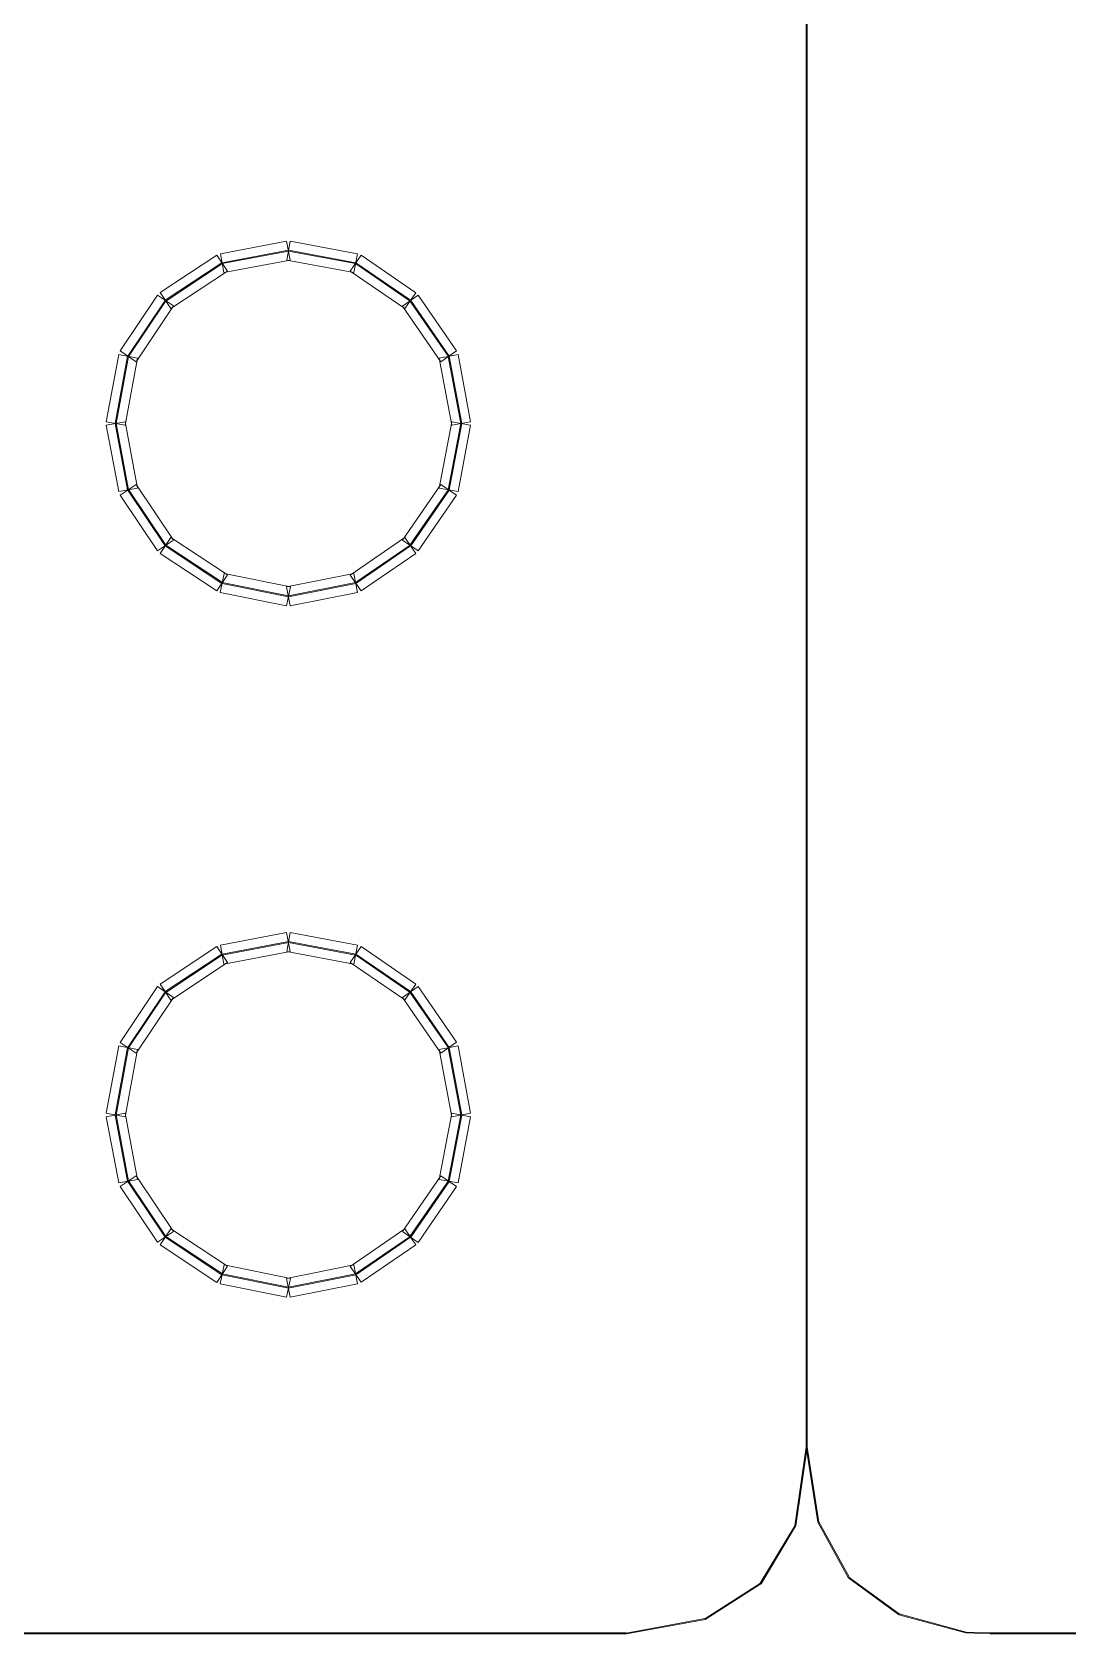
# Model space of a CAD drawing. Header units: millimetres. Extents: x -200 to 200, y -162 to 219.
# Drawn here: x 64.36 to 92.91, y -161.91 to -117.78 of the extents above; entities that cross this region are included whole.
import ezdxf

# ---------------------------------------------------------------- set-up
doc = ezdxf.new("R2010")
doc.units = ezdxf.units.MM
doc.header["$MEASUREMENT"] = 0

msp = doc.modelspace()

# ---------------------------------------------------------------- linework, layer by layer
at = {"color": 1, "lineweight": 5}
for points in [[(85.6954, -71.7942), (85.6954, -71.7942), (85.7218, -71.7942), (85.7218, -71.7942), (85.7218, -71.7942), (85.7218, -71.7942), (85.7218, -156.7622), (85.7218, -156.7622), (85.7218, -156.7622), (85.7218, -156.7622), (85.6954, -156.7622), (85.6954, -156.7622), (85.6954, -156.7622), (85.6954, -156.7622), (85.6954, -71.7942), (85.6954, -71.7942)], [(85.6955, -156.7603), (85.6955, -156.7603), (85.7217, -156.7641), (85.7217, -156.7641), (85.7217, -156.7641), (85.7217, -156.7641), (85.4043, -158.9333), (85.4043, -158.9333), (85.4043, -158.9333), (85.4043, -158.9333), (85.3781, -158.9295), (85.3781, -158.9295), (85.3781, -158.9295), (85.3781, -158.9295), (85.6955, -156.7603), (85.6955, -156.7603)], [(86.0391, -158.8236), (86.0391, -158.8236), (86.013, -158.8276), (86.013, -158.8276), (86.013, -158.8276), (86.013, -158.8276), (85.6955, -156.7642), (85.6955, -156.7642), (85.6955, -156.7642), (85.6955, -156.7642), (85.7217, -156.7602), (85.7217, -156.7602), (85.7217, -156.7602), (85.7217, -156.7602), (86.0391, -158.8236), (86.0391, -158.8236)], [(86.8841, -160.3535), (86.8841, -160.3535), (86.861, -160.3663), (86.861, -160.3663), (86.861, -160.3663), (86.861, -160.3663), (86.0145, -158.832), (86.0145, -158.832), (86.0145, -158.832), (86.0145, -158.832), (86.0376, -158.8192), (86.0376, -158.8192), (86.0376, -158.8192), (86.0376, -158.8192), (86.8841, -160.3535), (86.8841, -160.3535)], [(85.3798, -158.9246), (85.3798, -158.9246), (85.4025, -158.9382), (85.4025, -158.9382), (85.4025, -158.9382), (85.4025, -158.9382), (84.4502, -160.5254), (84.4502, -160.5254), (84.4502, -160.5254), (84.4502, -160.5254), (84.4275, -160.5118), (84.4275, -160.5118), (84.4275, -160.5118), (84.4275, -160.5118), (85.3798, -158.9246), (85.3798, -158.9246)], [(84.4317, -160.5074), (84.4317, -160.5074), (84.446, -160.5297), (84.446, -160.5297), (84.446, -160.5297), (84.446, -160.5297), (82.9117, -161.5085), (82.9117, -161.5085), (82.9117, -161.5085), (82.9117, -161.5085), (82.8975, -161.4862), (82.8975, -161.4862), (82.8975, -161.4862), (82.8975, -161.4862), (84.4317, -160.5074), (84.4317, -160.5074)], [(88.2559, -161.3544), (88.2559, -161.3544), (88.2403, -161.3758), (88.2403, -161.3758), (88.2403, -161.3758), (88.2403, -161.3758), (86.8648, -160.3705), (86.8648, -160.3705), (86.8648, -160.3705), (86.8648, -160.3705), (86.8804, -160.3492), (86.8804, -160.3492), (86.8804, -160.3492), (86.8804, -160.3492), (88.2559, -161.3544), (88.2559, -161.3544)], [(82.9022, -161.4843), (82.9022, -161.4843), (82.9069, -161.5104), (82.9069, -161.5104), (82.9069, -161.5104), (82.9069, -161.5104), (80.7378, -161.9072), (80.7378, -161.9072), (80.7378, -161.9072), (80.7378, -161.9072), (80.733, -161.8811), (80.733, -161.8811), (80.733, -161.8811), (80.733, -161.8811), (82.9022, -161.4843), (82.9022, -161.4843)], [(90.1033, -161.8549), (90.1033, -161.8549), (90.0964, -161.8805), (90.0964, -161.8805), (90.0964, -161.8805), (90.0964, -161.8805), (88.2447, -161.3779), (88.2447, -161.3779), (88.2447, -161.3779), (88.2447, -161.3779), (88.2516, -161.3523), (88.2516, -161.3523), (88.2516, -161.3523), (88.2516, -161.3523), (90.1033, -161.8549), (90.1033, -161.8549)], [(33.5428, -161.9074), (33.5428, -161.9074), (33.5428, -161.8809), (33.5428, -161.8809), (33.5428, -161.8809), (33.5428, -161.8809), (80.7354, -161.8809), (80.7354, -161.8809), (80.7354, -161.8809), (80.7354, -161.8809), (80.7354, -161.9074), (80.7354, -161.9074), (80.7354, -161.9074), (80.7354, -161.9074), (33.5428, -161.9074), (33.5428, -161.9074)], [(90.7617, -161.8809), (90.7617, -161.8809), (90.7607, -161.9074), (90.7607, -161.9074), (90.7607, -161.9074), (90.7607, -161.9074), (90.0993, -161.8809), (90.0993, -161.8809), (90.0993, -161.8809), (90.0993, -161.8809), (90.1004, -161.8545), (90.1004, -161.8545), (90.1004, -161.8545), (90.1004, -161.8545), (90.7617, -161.8809), (90.7617, -161.8809)], [(90.8406, -161.8809), (90.8406, -161.8809), (90.8406, -161.9074), (90.8406, -161.9074), (90.8406, -161.9074), (90.8406, -161.9074), (90.7612, -161.9074), (90.7612, -161.9074), (90.7612, -161.9074), (90.7612, -161.9074), (90.7612, -161.8809), (90.7612, -161.8809), (90.7612, -161.8809), (90.7612, -161.8809), (90.8406, -161.8809), (90.8406, -161.8809)], [(100.205, -161.8809), (100.205, -161.8809), (100.205, -161.9074), (100.205, -161.9074), (100.205, -161.9074), (100.205, -161.9074), (90.8406, -161.9074), (90.8406, -161.9074), (90.8406, -161.9074), (90.8406, -161.9074), (90.8406, -161.8809), (90.8406, -161.8809), (90.8406, -161.8809), (90.8406, -161.8809), (100.205, -161.8809), (100.205, -161.8809)]]:
    msp.add_open_spline(points, degree=3, knots=[0, 0, 0, 0, 0.25, 0.25, 0.25, 0.25, 0.5, 0.5, 0.5, 0.5, 0.75, 0.75, 0.75, 0.75, 1, 1, 1, 1], dxfattribs=at)
at = {"color": 4, "lineweight": 5}
for points in [[(71.3749, -123.5415), (71.3749, -123.5415), (71.4728, -124.0614), (71.4728, -124.0614), (71.4728, -124.0614), (71.4728, -124.0614), (69.6475, -124.4053), (69.6475, -124.4053), (69.6475, -124.4053), (69.6475, -124.4053), (69.5496, -123.8853), (69.5496, -123.8853), (69.5496, -123.8853), (69.5496, -123.8853), (71.3749, -123.5415), (71.3749, -123.5415)], [(73.3239, -123.8852), (73.3239, -123.8852), (73.2273, -124.4054), (73.2273, -124.4054), (73.2273, -124.4054), (73.2273, -124.4054), (71.3755, -124.0615), (71.3755, -124.0615), (71.3755, -124.0615), (71.3755, -124.0615), (71.4721, -123.5413), (71.4721, -123.5413), (71.4721, -123.5413), (71.4721, -123.5413), (73.3239, -123.8852), (73.3239, -123.8852)], [(69.4527, -123.9246), (69.4527, -123.9246), (69.7444, -124.366), (69.7444, -124.366), (69.7444, -124.366), (69.7444, -124.366), (68.1837, -125.3977), (68.1837, -125.3977), (68.1837, -125.3977), (68.1837, -125.3977), (67.892, -124.9563), (67.892, -124.9563), (67.892, -124.9563), (67.892, -124.9563), (69.4527, -123.9246), (69.4527, -123.9246)], [(71.4214, -123.7884), (71.4214, -123.7884), (71.4263, -123.8144), (71.4263, -123.8144), (71.4263, -123.8144), (71.4263, -123.8144), (69.601, -124.1583), (69.601, -124.1583), (69.601, -124.1583), (69.601, -124.1583), (69.5961, -124.1323), (69.5961, -124.1323), (69.5961, -124.1323), (69.5961, -124.1323), (71.4214, -123.7884), (71.4214, -123.7884)], [(73.278, -124.1323), (73.278, -124.1323), (73.2732, -124.1583), (73.2732, -124.1583), (73.2732, -124.1583), (73.2732, -124.1583), (71.4214, -123.8144), (71.4214, -123.8144), (71.4214, -123.8144), (71.4214, -123.8144), (71.4263, -123.7884), (71.4263, -123.7884), (71.4263, -123.7884), (71.4263, -123.7884), (73.278, -124.1323), (73.278, -124.1323)], [(74.9328, -124.9587), (74.9328, -124.9587), (74.634, -125.3953), (74.634, -125.3953), (74.634, -125.3953), (74.634, -125.3953), (73.1262, -124.3636), (73.1262, -124.3636), (73.1262, -124.3636), (73.1262, -124.3636), (73.425, -123.927), (73.425, -123.927), (73.425, -123.927), (73.425, -123.927), (74.9328, -124.9587), (74.9328, -124.9587)], [(69.5913, -124.1343), (69.5913, -124.1343), (69.6059, -124.1563), (69.6059, -124.1563), (69.6059, -124.1563), (69.6059, -124.1563), (68.0451, -125.188), (68.0451, -125.188), (68.0451, -125.188), (68.0451, -125.188), (68.0305, -125.166), (68.0305, -125.166), (68.0305, -125.166), (68.0305, -125.166), (69.5913, -124.1343), (69.5913, -124.1343)], [(74.7909, -125.1661), (74.7909, -125.1661), (74.7759, -125.1879), (74.7759, -125.1879), (74.7759, -125.1879), (74.7759, -125.1879), (73.2681, -124.1562), (73.2681, -124.1562), (73.2681, -124.1562), (73.2681, -124.1562), (73.283, -124.1344), (73.283, -124.1344), (73.283, -124.1344), (73.283, -124.1344), (74.7909, -125.1661), (74.7909, -125.1661)], [(67.8183, -125.0294), (67.8183, -125.0294), (68.2573, -125.3246), (68.2573, -125.3246), (68.2573, -125.3246), (68.2573, -125.3246), (67.2257, -126.8589), (67.2257, -126.8589), (67.2257, -126.8589), (67.2257, -126.8589), (66.7866, -126.5637), (66.7866, -126.5637), (66.7866, -126.5637), (66.7866, -126.5637), (67.8183, -125.0294), (67.8183, -125.0294)], [(68.0269, -125.1696), (68.0269, -125.1696), (68.0488, -125.1844), (68.0488, -125.1844), (68.0488, -125.1844), (68.0488, -125.1844), (67.0171, -126.7187), (67.0171, -126.7187), (67.0171, -126.7187), (67.0171, -126.7187), (66.9952, -126.7039), (66.9952, -126.7039), (66.9952, -126.7039), (66.9952, -126.7039), (68.0269, -125.1696), (68.0269, -125.1696)], [(76.0593, -126.5611), (76.0593, -126.5611), (75.6238, -126.8615), (75.6238, -126.8615), (75.6238, -126.8615), (75.6238, -126.8615), (74.5656, -125.3272), (74.5656, -125.3272), (74.5656, -125.3272), (74.5656, -125.3272), (75.0012, -125.0268), (75.0012, -125.0268), (75.0012, -125.0268), (75.0012, -125.0268), (76.0593, -126.5611), (76.0593, -126.5611)], [(75.8524, -126.7038), (75.8524, -126.7038), (75.8307, -126.7188), (75.8307, -126.7188), (75.8307, -126.7188), (75.8307, -126.7188), (74.7725, -125.1845), (74.7725, -125.1845), (74.7725, -125.1845), (74.7725, -125.1845), (74.7943, -125.1695), (74.7943, -125.1695), (74.7943, -125.1695), (74.7943, -125.1695), (75.8524, -126.7038), (75.8524, -126.7038)], [(66.7461, -126.663), (66.7461, -126.663), (67.2662, -126.7596), (67.2662, -126.7596), (67.2662, -126.7596), (67.2662, -126.7596), (66.9223, -128.6113), (66.9223, -128.6113), (66.9223, -128.6113), (66.9223, -128.6113), (66.4022, -128.5147), (66.4022, -128.5147), (66.4022, -128.5147), (66.4022, -128.5147), (66.7461, -126.663), (66.7461, -126.663)], [(66.9931, -126.7089), (66.9931, -126.7089), (67.0192, -126.7137), (67.0192, -126.7137), (67.0192, -126.7137), (67.0192, -126.7137), (66.6753, -128.5654), (66.6753, -128.5654), (66.6753, -128.5654), (66.6753, -128.5654), (66.6493, -128.5606), (66.6493, -128.5606), (66.6493, -128.5606), (66.6493, -128.5606), (66.9931, -126.7089), (66.9931, -126.7089)], [(76.4455, -128.5147), (76.4455, -128.5147), (75.9254, -128.6113), (75.9254, -128.6113), (75.9254, -128.6113), (75.9254, -128.6113), (75.5815, -126.7596), (75.5815, -126.7596), (75.5815, -126.7596), (75.5815, -126.7596), (76.1016, -126.663), (76.1016, -126.663), (76.1016, -126.663), (76.1016, -126.663), (76.4455, -128.5147), (76.4455, -128.5147)], [(76.1984, -128.5606), (76.1984, -128.5606), (76.1724, -128.5654), (76.1724, -128.5654), (76.1724, -128.5654), (76.1724, -128.5654), (75.8285, -126.7137), (75.8285, -126.7137), (75.8285, -126.7137), (75.8285, -126.7137), (75.8545, -126.7089), (75.8545, -126.7089), (75.8545, -126.7089), (75.8545, -126.7089), (76.1984, -128.5606), (76.1984, -128.5606)], [(66.4023, -128.612), (66.4023, -128.612), (66.9222, -128.514), (66.9222, -128.514), (66.9222, -128.514), (66.9222, -128.514), (67.2661, -130.3393), (67.2661, -130.3393), (67.2661, -130.3393), (67.2661, -130.3393), (66.7462, -130.4373), (66.7462, -130.4373), (66.7462, -130.4373), (66.7462, -130.4373), (66.4023, -128.612), (66.4023, -128.612)], [(66.6493, -128.5655), (66.6493, -128.5655), (66.6753, -128.5606), (66.6753, -128.5606), (66.6753, -128.5606), (66.6753, -128.5606), (67.0191, -130.3858), (67.0191, -130.3858), (67.0191, -130.3858), (67.0191, -130.3858), (66.9932, -130.3907), (66.9932, -130.3907), (66.9932, -130.3907), (66.9932, -130.3907), (66.6493, -128.5655), (66.6493, -128.5655)], [(76.1015, -130.4373), (76.1015, -130.4373), (75.5816, -130.3393), (75.5816, -130.3393), (75.5816, -130.3393), (75.5816, -130.3393), (75.9255, -128.514), (75.9255, -128.514), (75.9255, -128.514), (75.9255, -128.514), (76.4454, -128.612), (76.4454, -128.612), (76.4454, -128.612), (76.4454, -128.612), (76.1015, -130.4373), (76.1015, -130.4373)], [(75.8545, -130.3907), (75.8545, -130.3907), (75.8285, -130.3858), (75.8285, -130.3858), (75.8285, -130.3858), (75.8285, -130.3858), (76.1724, -128.5606), (76.1724, -128.5606), (76.1724, -128.5606), (76.1724, -128.5606), (76.1984, -128.5655), (76.1984, -128.5655), (76.1984, -128.5655), (76.1984, -128.5655), (75.8545, -130.3907), (75.8545, -130.3907)], [(66.7866, -130.5359), (66.7866, -130.5359), (67.2257, -130.2407), (67.2257, -130.2407), (67.2257, -130.2407), (67.2257, -130.2407), (68.2573, -131.775), (68.2573, -131.775), (68.2573, -131.775), (68.2573, -131.775), (67.8183, -132.0702), (67.8183, -132.0702), (67.8183, -132.0702), (67.8183, -132.0702), (66.7866, -130.5359), (66.7866, -130.5359)], [(66.9952, -130.3957), (66.9952, -130.3957), (67.0171, -130.3809), (67.0171, -130.3809), (67.0171, -130.3809), (67.0171, -130.3809), (68.0488, -131.9152), (68.0488, -131.9152), (68.0488, -131.9152), (68.0488, -131.9152), (68.0269, -131.93), (68.0269, -131.93), (68.0269, -131.93), (68.0269, -131.93), (66.9952, -130.3957), (66.9952, -130.3957)], [(75.0012, -132.0728), (75.0012, -132.0728), (74.5656, -131.7724), (74.5656, -131.7724), (74.5656, -131.7724), (74.5656, -131.7724), (75.6238, -130.2381), (75.6238, -130.2381), (75.6238, -130.2381), (75.6238, -130.2381), (76.0593, -130.5385), (76.0593, -130.5385), (76.0593, -130.5385), (76.0593, -130.5385), (75.0012, -132.0728), (75.0012, -132.0728)], [(74.7943, -131.9301), (74.7943, -131.9301), (74.7725, -131.9151), (74.7725, -131.9151), (74.7725, -131.9151), (74.7725, -131.9151), (75.8307, -130.3808), (75.8307, -130.3808), (75.8307, -130.3808), (75.8307, -130.3808), (75.8524, -130.3958), (75.8524, -130.3958), (75.8524, -130.3958), (75.8524, -130.3958), (74.7943, -131.9301), (74.7943, -131.9301)], [(67.892, -132.1433), (67.892, -132.1433), (68.1837, -131.7019), (68.1837, -131.7019), (68.1837, -131.7019), (68.1837, -131.7019), (69.7444, -132.7336), (69.7444, -132.7336), (69.7444, -132.7336), (69.7444, -132.7336), (69.4527, -133.1749), (69.4527, -133.1749), (69.4527, -133.1749), (69.4527, -133.1749), (67.892, -132.1433), (67.892, -132.1433)], [(68.0305, -131.9336), (68.0305, -131.9336), (68.0451, -131.9115), (68.0451, -131.9115), (68.0451, -131.9115), (68.0451, -131.9115), (69.6059, -132.9432), (69.6059, -132.9432), (69.6059, -132.9432), (69.6059, -132.9432), (69.5913, -132.9653), (69.5913, -132.9653), (69.5913, -132.9653), (69.5913, -132.9653), (68.0305, -131.9336), (68.0305, -131.9336)], [(73.425, -133.1726), (73.425, -133.1726), (73.1262, -132.7359), (73.1262, -132.7359), (73.1262, -132.7359), (73.1262, -132.7359), (74.634, -131.7043), (74.634, -131.7043), (74.634, -131.7043), (74.634, -131.7043), (74.9328, -132.1409), (74.9328, -132.1409), (74.9328, -132.1409), (74.9328, -132.1409), (73.425, -133.1726), (73.425, -133.1726)], [(73.283, -132.9652), (73.283, -132.9652), (73.2681, -132.9433), (73.2681, -132.9433), (73.2681, -132.9433), (73.2681, -132.9433), (74.7759, -131.9117), (74.7759, -131.9117), (74.7759, -131.9117), (74.7759, -131.9117), (74.7909, -131.9335), (74.7909, -131.9335), (74.7909, -131.9335), (74.7909, -131.9335), (73.283, -132.9652), (73.283, -132.9652)], [(69.546, -133.2135), (69.546, -133.2135), (69.6512, -132.695), (69.6512, -132.695), (69.6512, -132.695), (69.6512, -132.695), (71.4764, -133.0653), (71.4764, -133.0653), (71.4764, -133.0653), (71.4764, -133.0653), (71.3712, -133.5839), (71.3712, -133.5839), (71.3712, -133.5839), (71.3712, -133.5839), (69.546, -133.2135), (69.546, -133.2135)], [(71.4757, -133.584), (71.4757, -133.584), (71.372, -133.0652), (71.372, -133.0652), (71.372, -133.0652), (71.372, -133.0652), (73.2237, -132.6949), (73.2237, -132.6949), (73.2237, -132.6949), (73.2237, -132.6949), (73.3275, -133.2137), (73.3275, -133.2137), (73.3275, -133.2137), (73.3275, -133.2137), (71.4757, -133.584), (71.4757, -133.584)], [(69.5959, -132.9672), (69.5959, -132.9672), (69.6012, -132.9413), (69.6012, -132.9413), (69.6012, -132.9413), (69.6012, -132.9413), (71.4265, -133.3116), (71.4265, -133.3116), (71.4265, -133.3116), (71.4265, -133.3116), (71.4212, -133.3376), (71.4212, -133.3376), (71.4212, -133.3376), (71.4212, -133.3376), (69.5959, -132.9672), (69.5959, -132.9672)], [(71.4264, -133.3376), (71.4264, -133.3376), (71.4213, -133.3116), (71.4213, -133.3116), (71.4213, -133.3116), (71.4213, -133.3116), (73.273, -132.9413), (73.273, -132.9413), (73.273, -132.9413), (73.273, -132.9413), (73.2782, -132.9672), (73.2782, -132.9672), (73.2782, -132.9672), (73.2782, -132.9672), (71.4264, -133.3376), (71.4264, -133.3376)], [(69.4527, -142.971), (69.4527, -142.971), (69.7444, -143.4124), (69.7444, -143.4124), (69.7444, -143.4124), (69.7444, -143.4124), (68.1837, -144.444), (68.1837, -144.444), (68.1837, -144.444), (68.1837, -144.444), (67.892, -144.0027), (67.892, -144.0027), (67.892, -144.0027), (67.892, -144.0027), (69.4527, -142.971), (69.4527, -142.971)], [(71.3749, -142.5878), (71.3749, -142.5878), (71.4728, -143.1077), (71.4728, -143.1077), (71.4728, -143.1077), (71.4728, -143.1077), (69.6475, -143.4516), (69.6475, -143.4516), (69.6475, -143.4516), (69.6475, -143.4516), (69.5496, -142.9317), (69.5496, -142.9317), (69.5496, -142.9317), (69.5496, -142.9317), (71.3749, -142.5878), (71.3749, -142.5878)], [(71.4214, -142.8348), (71.4214, -142.8348), (71.4263, -142.8608), (71.4263, -142.8608), (71.4263, -142.8608), (71.4263, -142.8608), (69.601, -143.2047), (69.601, -143.2047), (69.601, -143.2047), (69.601, -143.2047), (69.5961, -143.1787), (69.5961, -143.1787), (69.5961, -143.1787), (69.5961, -143.1787), (71.4214, -142.8348), (71.4214, -142.8348)], [(73.3239, -142.9316), (73.3239, -142.9316), (73.2273, -143.4518), (73.2273, -143.4518), (73.2273, -143.4518), (73.2273, -143.4518), (71.3755, -143.1079), (71.3755, -143.1079), (71.3755, -143.1079), (71.3755, -143.1079), (71.4721, -142.5877), (71.4721, -142.5877), (71.4721, -142.5877), (71.4721, -142.5877), (73.3239, -142.9316), (73.3239, -142.9316)], [(73.278, -143.1787), (73.278, -143.1787), (73.2732, -143.2047), (73.2732, -143.2047), (73.2732, -143.2047), (73.2732, -143.2047), (71.4214, -142.8608), (71.4214, -142.8608), (71.4214, -142.8608), (71.4214, -142.8608), (71.4263, -142.8348), (71.4263, -142.8348), (71.4263, -142.8348), (71.4263, -142.8348), (73.278, -143.1787), (73.278, -143.1787)], [(74.9328, -144.005), (74.9328, -144.005), (74.634, -144.4417), (74.634, -144.4417), (74.634, -144.4417), (74.634, -144.4417), (73.1262, -143.41), (73.1262, -143.41), (73.1262, -143.41), (73.1262, -143.41), (73.425, -142.9734), (73.425, -142.9734), (73.425, -142.9734), (73.425, -142.9734), (74.9328, -144.005), (74.9328, -144.005)], [(69.5913, -143.1806), (69.5913, -143.1806), (69.6059, -143.2027), (69.6059, -143.2027), (69.6059, -143.2027), (69.6059, -143.2027), (68.0451, -144.2344), (68.0451, -144.2344), (68.0451, -144.2344), (68.0451, -144.2344), (68.0305, -144.2123), (68.0305, -144.2123), (68.0305, -144.2123), (68.0305, -144.2123), (69.5913, -143.1806), (69.5913, -143.1806)], [(74.7909, -144.2124), (74.7909, -144.2124), (74.7759, -144.2343), (74.7759, -144.2343), (74.7759, -144.2343), (74.7759, -144.2343), (73.2681, -143.2026), (73.2681, -143.2026), (73.2681, -143.2026), (73.2681, -143.2026), (73.283, -143.1808), (73.283, -143.1808), (73.283, -143.1808), (73.283, -143.1808), (74.7909, -144.2124), (74.7909, -144.2124)], [(67.8183, -144.0757), (67.8183, -144.0757), (68.2573, -144.371), (68.2573, -144.371), (68.2573, -144.371), (68.2573, -144.371), (67.2257, -145.9053), (67.2257, -145.9053), (67.2257, -145.9053), (67.2257, -145.9053), (66.7866, -145.61), (66.7866, -145.61), (66.7866, -145.61), (66.7866, -145.61), (67.8183, -144.0757), (67.8183, -144.0757)], [(68.0269, -144.216), (68.0269, -144.216), (68.0488, -144.2307), (68.0488, -144.2307), (68.0488, -144.2307), (68.0488, -144.2307), (67.0171, -145.765), (67.0171, -145.765), (67.0171, -145.765), (67.0171, -145.765), (66.9952, -145.7503), (66.9952, -145.7503), (66.9952, -145.7503), (66.9952, -145.7503), (68.0269, -144.216), (68.0269, -144.216)], [(76.0593, -145.6075), (76.0593, -145.6075), (75.6238, -145.9078), (75.6238, -145.9078), (75.6238, -145.9078), (75.6238, -145.9078), (74.5656, -144.3735), (74.5656, -144.3735), (74.5656, -144.3735), (74.5656, -144.3735), (75.0012, -144.0732), (75.0012, -144.0732), (75.0012, -144.0732), (75.0012, -144.0732), (76.0593, -145.6075), (76.0593, -145.6075)], [(75.8524, -145.7501), (75.8524, -145.7501), (75.8307, -145.7652), (75.8307, -145.7652), (75.8307, -145.7652), (75.8307, -145.7652), (74.7725, -144.2309), (74.7725, -144.2309), (74.7725, -144.2309), (74.7725, -144.2309), (74.7943, -144.2158), (74.7943, -144.2158), (74.7943, -144.2158), (74.7943, -144.2158), (75.8524, -145.7501), (75.8524, -145.7501)], [(66.7461, -145.7093), (66.7461, -145.7093), (67.2662, -145.806), (67.2662, -145.806), (67.2662, -145.806), (67.2662, -145.806), (66.9223, -147.6577), (66.9223, -147.6577), (66.9223, -147.6577), (66.9223, -147.6577), (66.4022, -147.5611), (66.4022, -147.5611), (66.4022, -147.5611), (66.4022, -147.5611), (66.7461, -145.7093), (66.7461, -145.7093)], [(66.9931, -145.7552), (66.9931, -145.7552), (67.0192, -145.7601), (67.0192, -145.7601), (67.0192, -145.7601), (67.0192, -145.7601), (66.6753, -147.6118), (66.6753, -147.6118), (66.6753, -147.6118), (66.6753, -147.6118), (66.6493, -147.607), (66.6493, -147.607), (66.6493, -147.607), (66.6493, -147.607), (66.9931, -145.7552), (66.9931, -145.7552)], [(76.4455, -147.5611), (76.4455, -147.5611), (75.9254, -147.6577), (75.9254, -147.6577), (75.9254, -147.6577), (75.9254, -147.6577), (75.5815, -145.806), (75.5815, -145.806), (75.5815, -145.806), (75.5815, -145.806), (76.1016, -145.7093), (76.1016, -145.7093), (76.1016, -145.7093), (76.1016, -145.7093), (76.4455, -147.5611), (76.4455, -147.5611)], [(76.1984, -147.607), (76.1984, -147.607), (76.1724, -147.6118), (76.1724, -147.6118), (76.1724, -147.6118), (76.1724, -147.6118), (75.8285, -145.7601), (75.8285, -145.7601), (75.8285, -145.7601), (75.8285, -145.7601), (75.8545, -145.7552), (75.8545, -145.7552), (75.8545, -145.7552), (75.8545, -145.7552), (76.1984, -147.607), (76.1984, -147.607)], [(66.4023, -147.6584), (66.4023, -147.6584), (66.9222, -147.5604), (66.9222, -147.5604), (66.9222, -147.5604), (66.9222, -147.5604), (67.2661, -149.3857), (67.2661, -149.3857), (67.2661, -149.3857), (67.2661, -149.3857), (66.7462, -149.4836), (66.7462, -149.4836), (66.7462, -149.4836), (66.7462, -149.4836), (66.4023, -147.6584), (66.4023, -147.6584)], [(66.6493, -147.6118), (66.6493, -147.6118), (66.6753, -147.6069), (66.6753, -147.6069), (66.6753, -147.6069), (66.6753, -147.6069), (67.0191, -149.4322), (67.0191, -149.4322), (67.0191, -149.4322), (67.0191, -149.4322), (66.9932, -149.4371), (66.9932, -149.4371), (66.9932, -149.4371), (66.9932, -149.4371), (66.6493, -147.6118), (66.6493, -147.6118)], [(76.1015, -149.4836), (76.1015, -149.4836), (75.5816, -149.3857), (75.5816, -149.3857), (75.5816, -149.3857), (75.5816, -149.3857), (75.9255, -147.5604), (75.9255, -147.5604), (75.9255, -147.5604), (75.9255, -147.5604), (76.4454, -147.6584), (76.4454, -147.6584), (76.4454, -147.6584), (76.4454, -147.6584), (76.1015, -149.4836), (76.1015, -149.4836)], [(75.8545, -149.4371), (75.8545, -149.4371), (75.8285, -149.4322), (75.8285, -149.4322), (75.8285, -149.4322), (75.8285, -149.4322), (76.1724, -147.6069), (76.1724, -147.6069), (76.1724, -147.6069), (76.1724, -147.6069), (76.1984, -147.6118), (76.1984, -147.6118), (76.1984, -147.6118), (76.1984, -147.6118), (75.8545, -149.4371), (75.8545, -149.4371)], [(66.7866, -149.5823), (66.7866, -149.5823), (67.2257, -149.287), (67.2257, -149.287), (67.2257, -149.287), (67.2257, -149.287), (68.2573, -150.8213), (68.2573, -150.8213), (68.2573, -150.8213), (68.2573, -150.8213), (67.8183, -151.1166), (67.8183, -151.1166), (67.8183, -151.1166), (67.8183, -151.1166), (66.7866, -149.5823), (66.7866, -149.5823)], [(66.9952, -149.442), (66.9952, -149.442), (67.0171, -149.4273), (67.0171, -149.4273), (67.0171, -149.4273), (67.0171, -149.4273), (68.0488, -150.9616), (68.0488, -150.9616), (68.0488, -150.9616), (68.0488, -150.9616), (68.0269, -150.9763), (68.0269, -150.9763), (68.0269, -150.9763), (68.0269, -150.9763), (66.9952, -149.442), (66.9952, -149.442)], [(75.0012, -151.1191), (75.0012, -151.1191), (74.5656, -150.8188), (74.5656, -150.8188), (74.5656, -150.8188), (74.5656, -150.8188), (75.6238, -149.2845), (75.6238, -149.2845), (75.6238, -149.2845), (75.6238, -149.2845), (76.0593, -149.5848), (76.0593, -149.5848), (76.0593, -149.5848), (76.0593, -149.5848), (75.0012, -151.1191), (75.0012, -151.1191)], [(74.7943, -150.9765), (74.7943, -150.9765), (74.7725, -150.9614), (74.7725, -150.9614), (74.7725, -150.9614), (74.7725, -150.9614), (75.8307, -149.4271), (75.8307, -149.4271), (75.8307, -149.4271), (75.8307, -149.4271), (75.8524, -149.4422), (75.8524, -149.4422), (75.8524, -149.4422), (75.8524, -149.4422), (74.7943, -150.9765), (74.7943, -150.9765)], [(67.892, -151.1896), (67.892, -151.1896), (68.1837, -150.7483), (68.1837, -150.7483), (68.1837, -150.7483), (68.1837, -150.7483), (69.7444, -151.7799), (69.7444, -151.7799), (69.7444, -151.7799), (69.7444, -151.7799), (69.4527, -152.2213), (69.4527, -152.2213), (69.4527, -152.2213), (69.4527, -152.2213), (67.892, -151.1896), (67.892, -151.1896)], [(73.425, -152.2189), (73.425, -152.2189), (73.1262, -151.7823), (73.1262, -151.7823), (73.1262, -151.7823), (73.1262, -151.7823), (74.634, -150.7506), (74.634, -150.7506), (74.634, -150.7506), (74.634, -150.7506), (74.9328, -151.1873), (74.9328, -151.1873), (74.9328, -151.1873), (74.9328, -151.1873), (73.425, -152.2189), (73.425, -152.2189)], [(68.0305, -150.98), (68.0305, -150.98), (68.0451, -150.9579), (68.0451, -150.9579), (68.0451, -150.9579), (68.0451, -150.9579), (69.6059, -151.9896), (69.6059, -151.9896), (69.6059, -151.9896), (69.6059, -151.9896), (69.5913, -152.0117), (69.5913, -152.0117), (69.5913, -152.0117), (69.5913, -152.0117), (68.0305, -150.98), (68.0305, -150.98)], [(73.283, -152.0115), (73.283, -152.0115), (73.2681, -151.9897), (73.2681, -151.9897), (73.2681, -151.9897), (73.2681, -151.9897), (74.7759, -150.958), (74.7759, -150.958), (74.7759, -150.958), (74.7759, -150.958), (74.7909, -150.9799), (74.7909, -150.9799), (74.7909, -150.9799), (74.7909, -150.9799), (73.283, -152.0115), (73.283, -152.0115)], [(69.546, -152.2599), (69.546, -152.2599), (69.6512, -151.7414), (69.6512, -151.7414), (69.6512, -151.7414), (69.6512, -151.7414), (71.4764, -152.1117), (71.4764, -152.1117), (71.4764, -152.1117), (71.4764, -152.1117), (71.3712, -152.6302), (71.3712, -152.6302), (71.3712, -152.6302), (71.3712, -152.6302), (69.546, -152.2599), (69.546, -152.2599)], [(71.4757, -152.6304), (71.4757, -152.6304), (71.372, -152.1116), (71.372, -152.1116), (71.372, -152.1116), (71.372, -152.1116), (73.2237, -151.7412), (73.2237, -151.7412), (73.2237, -151.7412), (73.2237, -151.7412), (73.3275, -152.26), (73.3275, -152.26), (73.3275, -152.26), (73.3275, -152.26), (71.4757, -152.6304), (71.4757, -152.6304)], [(69.5959, -152.0136), (69.5959, -152.0136), (69.6012, -151.9877), (69.6012, -151.9877), (69.6012, -151.9877), (69.6012, -151.9877), (71.4265, -152.358), (71.4265, -152.358), (71.4265, -152.358), (71.4265, -152.358), (71.4212, -152.3839), (71.4212, -152.3839), (71.4212, -152.3839), (71.4212, -152.3839), (69.5959, -152.0136), (69.5959, -152.0136)], [(71.4264, -152.3839), (71.4264, -152.3839), (71.4213, -152.358), (71.4213, -152.358), (71.4213, -152.358), (71.4213, -152.358), (73.273, -151.9877), (73.273, -151.9877), (73.273, -151.9877), (73.273, -151.9877), (73.2782, -152.0136), (73.2782, -152.0136), (73.2782, -152.0136), (73.2782, -152.0136), (71.4264, -152.3839), (71.4264, -152.3839)]]:
    msp.add_open_spline(points, degree=3, knots=[0, 0, 0, 0, 0.25, 0.25, 0.25, 0.25, 0.5, 0.5, 0.5, 0.5, 0.75, 0.75, 0.75, 0.75, 1, 1, 1, 1], dxfattribs=at)

doc.saveas('drawing.dxf')
